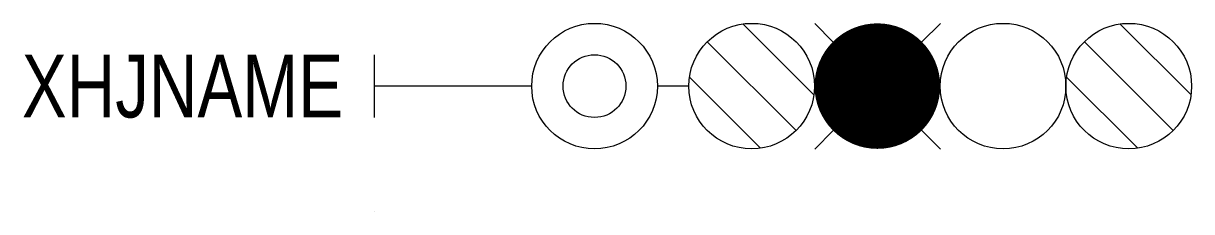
# Model space of a CAD drawing. Header units: inches. Extents: x -11.2 to 26, y 0 to 6.
import ezdxf
from ezdxf.enums import TextEntityAlignment as Align

# ---------------------------------------------------------------- set-up
doc = ezdxf.new("R2010")
doc.units = ezdxf.units.IN
doc.header["$MEASUREMENT"] = 0

msp = doc.modelspace()

# ---------------------------------------------------------------- linework, layer by layer
at = {"color": 2}
for p, q in [((11.717, 5.98), (13.98, 3.717)), ((23.717, 5.98), (25.98, 3.717)), ((10.586, 5.414), (13.414, 2.586)), ((22.586, 5.414), (25.414, 2.586)), ((10.02, 4.283), (12.283, 2.02)), ((22.02, 4.283), (24.283, 2.02))]:
    msp.add_line(p, q, dxfattribs=at)
at = {"color": 1, "linetype": 'ByBlock', "ltscale": 3}
for p, q in [((14.005, 5.995), (14.586, 5.414)), ((17.419, 5.409), (18.005, 5.995)), ((14.005, 1.995), (14.591, 2.581)), ((17.414, 2.586), (18.005, 1.995))]:
    msp.add_line(p, q, dxfattribs=at)
at = {"color": 7}
for p, q in [((0, 3), (0, 5)), ((5, 4), (0, 4)), ((10, 4), (9, 4))]:
    msp.add_line(p, q, dxfattribs=at)
msp.add_line((0, 0.001), (0, -0.001))
at = {"color": 1, "const_width": 2}
msp.add_lwpolyline([(17, 4, 1), (15, 4, 1)], format="xyb", close=True, dxfattribs=at)
at = {"color": 7}
for radius in [2, 1]:
    msp.add_circle((7, 4), radius, dxfattribs=at)
at = {"color": 2}
for centre in [(12, 4), (24, 4)]:
    msp.add_circle(centre, 2, dxfattribs=at)
at = {"color": 3}
msp.add_circle((20, 4), 2, dxfattribs=at)

# ---------------------------------------------------------------- texts
at = {"width": 0.8}
msp.add_attdef('XHJNAME', text='X', height=2, dxfattribs=at).set_placement((-1, 3), align=Align.RIGHT)

doc.saveas('drawing.dxf')
